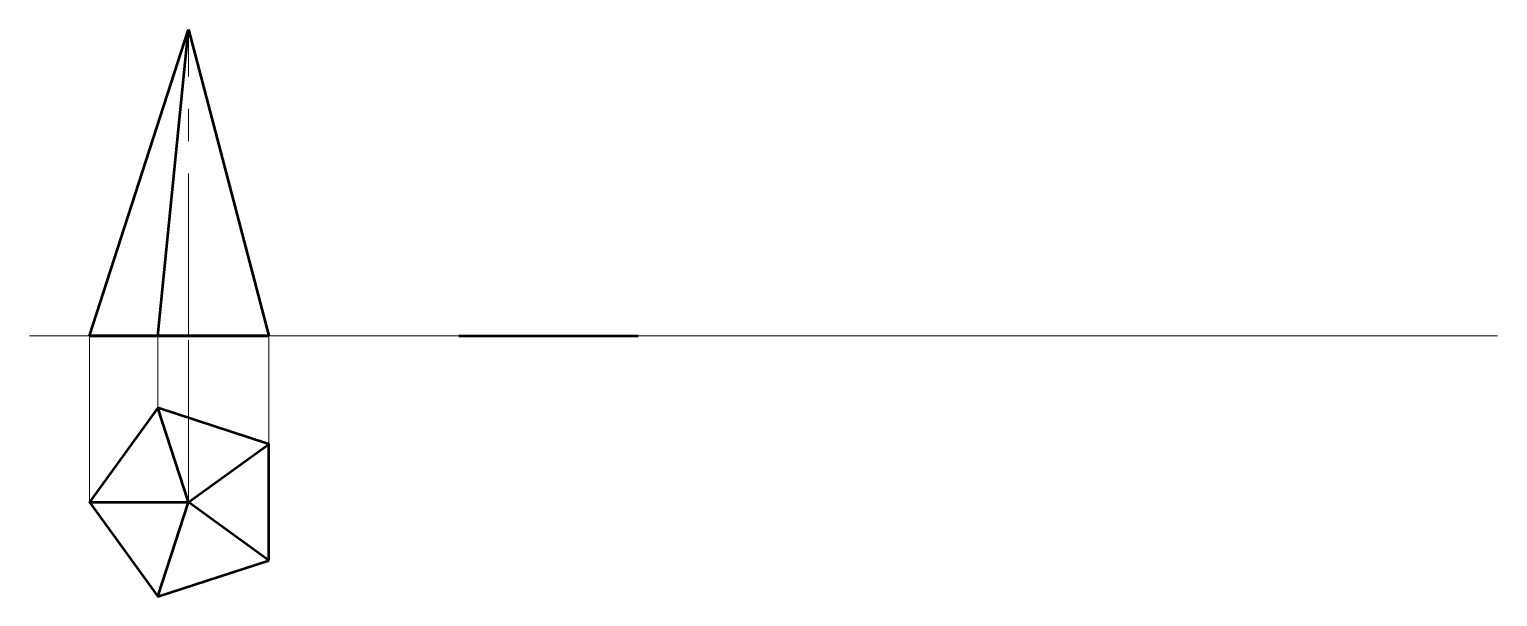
# Paper-space layout 'layout 11' of a CAD drawing. Header units: millimetres. Extents: x -1 to 287, y 37 to 148.
import ezdxf

# ---------------------------------------------------------------- set-up
doc = ezdxf.new("R2010")
doc.units = ezdxf.units.MM
doc.linetypes.add('CENTER', pattern=[50.8, 31.75, -6.35, 6.35, -6.35])
doc.linetypes.add('CENTER2', pattern=[28.575, 19.05, -3.175, 3.175, -3.175])
for name, color, linetype, lineweight, plot in [('center l', 7, 'CENTER2', 15, False), ('projection line', 7, 'CENTER', 15, False), ('visible line', 7, 'Continuous', 50, False)]:
    doc.layers.add(name, color=color, linetype=linetype, lineweight=lineweight, plot=plot)
doc.layers.add('x y line', color=10, linetype='Continuous', lineweight=15)
doc.layers.add('y line', color=5, linetype='Continuous', lineweight=5)

psp = doc.layouts.new('layout 11')

# ---------------------------------------------------------------- linework, layer by layer
at = {"layer": 'center l', "linetype": 'CENTER'}
for p, q in [((30.34, 88.16), (30.34, 148.16)), ((30.34, 55.57), (30.34, 55.57)), ((30.34, 55.57), (30.34, 55.57)), ((30.34, 55.57), (30.34, 55.57)), ((30.34, 55.57), (30.34, 55.57))]:
    psp.add_line(p, q, dxfattribs=at)
at = {"layer": 'projection line', "linetype": 'CENTER'}
psp.add_line((30.34, 55.57), (30.34, 88.16), dxfattribs=at)
at = {"layer": 'visible line'}
for p, q in [((10.92, 88.16), (30.34, 148.16)), ((24.34, 88.16), (30.34, 148.16)), ((30.34, 148.16), (46.06, 88.16)), ((10.92, 88.16), (24.34, 88.16)), ((24.34, 88.16), (46.06, 88.16)), ((24.34, 88.16), (24.34, 88.16)), ((83.22, 88.16), (96.64, 88.16)), ((96.64, 88.16), (118.35, 88.16)), ((30.34, 55.57), (24.34, 74.04)), ((30.34, 55.57), (46.06, 66.98)), ((10.92, 55.57), (30.34, 55.57)), ((24.34, 37.1), (30.34, 55.57)), ((46.06, 44.15), (30.34, 55.57))]:
    psp.add_line(p, q, dxfattribs=at)
at = {"layer": 'visible line', "linetype": 'CENTER'}
for p, q in [((24.34, 88.16), (10.92, 88.16)), ((30.34, 88.16), (24.34, 88.16)), ((46.06, 88.16), (30.34, 88.16))]:
    psp.add_line(p, q, dxfattribs=at)
at = {"layer": 'visible line'}
psp.add_lwpolyline([(46.06, 44.15), (46.06, 66.98), (24.34, 74.04), (10.92, 55.57), (24.34, 37.1)], close=True, dxfattribs=at)
at = {"layer": 'x y line'}
psp.add_line((-0.83, 88.16), (286.63, 88.16), dxfattribs=at)
at = {"layer": 'y line'}
for p, q in [((10.92, 55.57), (10.92, 88.16)), ((24.34, 74.04), (24.34, 88.16)), ((46.06, 66.98), (46.06, 88.16))]:
    psp.add_line(p, q, dxfattribs=at)

doc.saveas('drawing.dxf')
